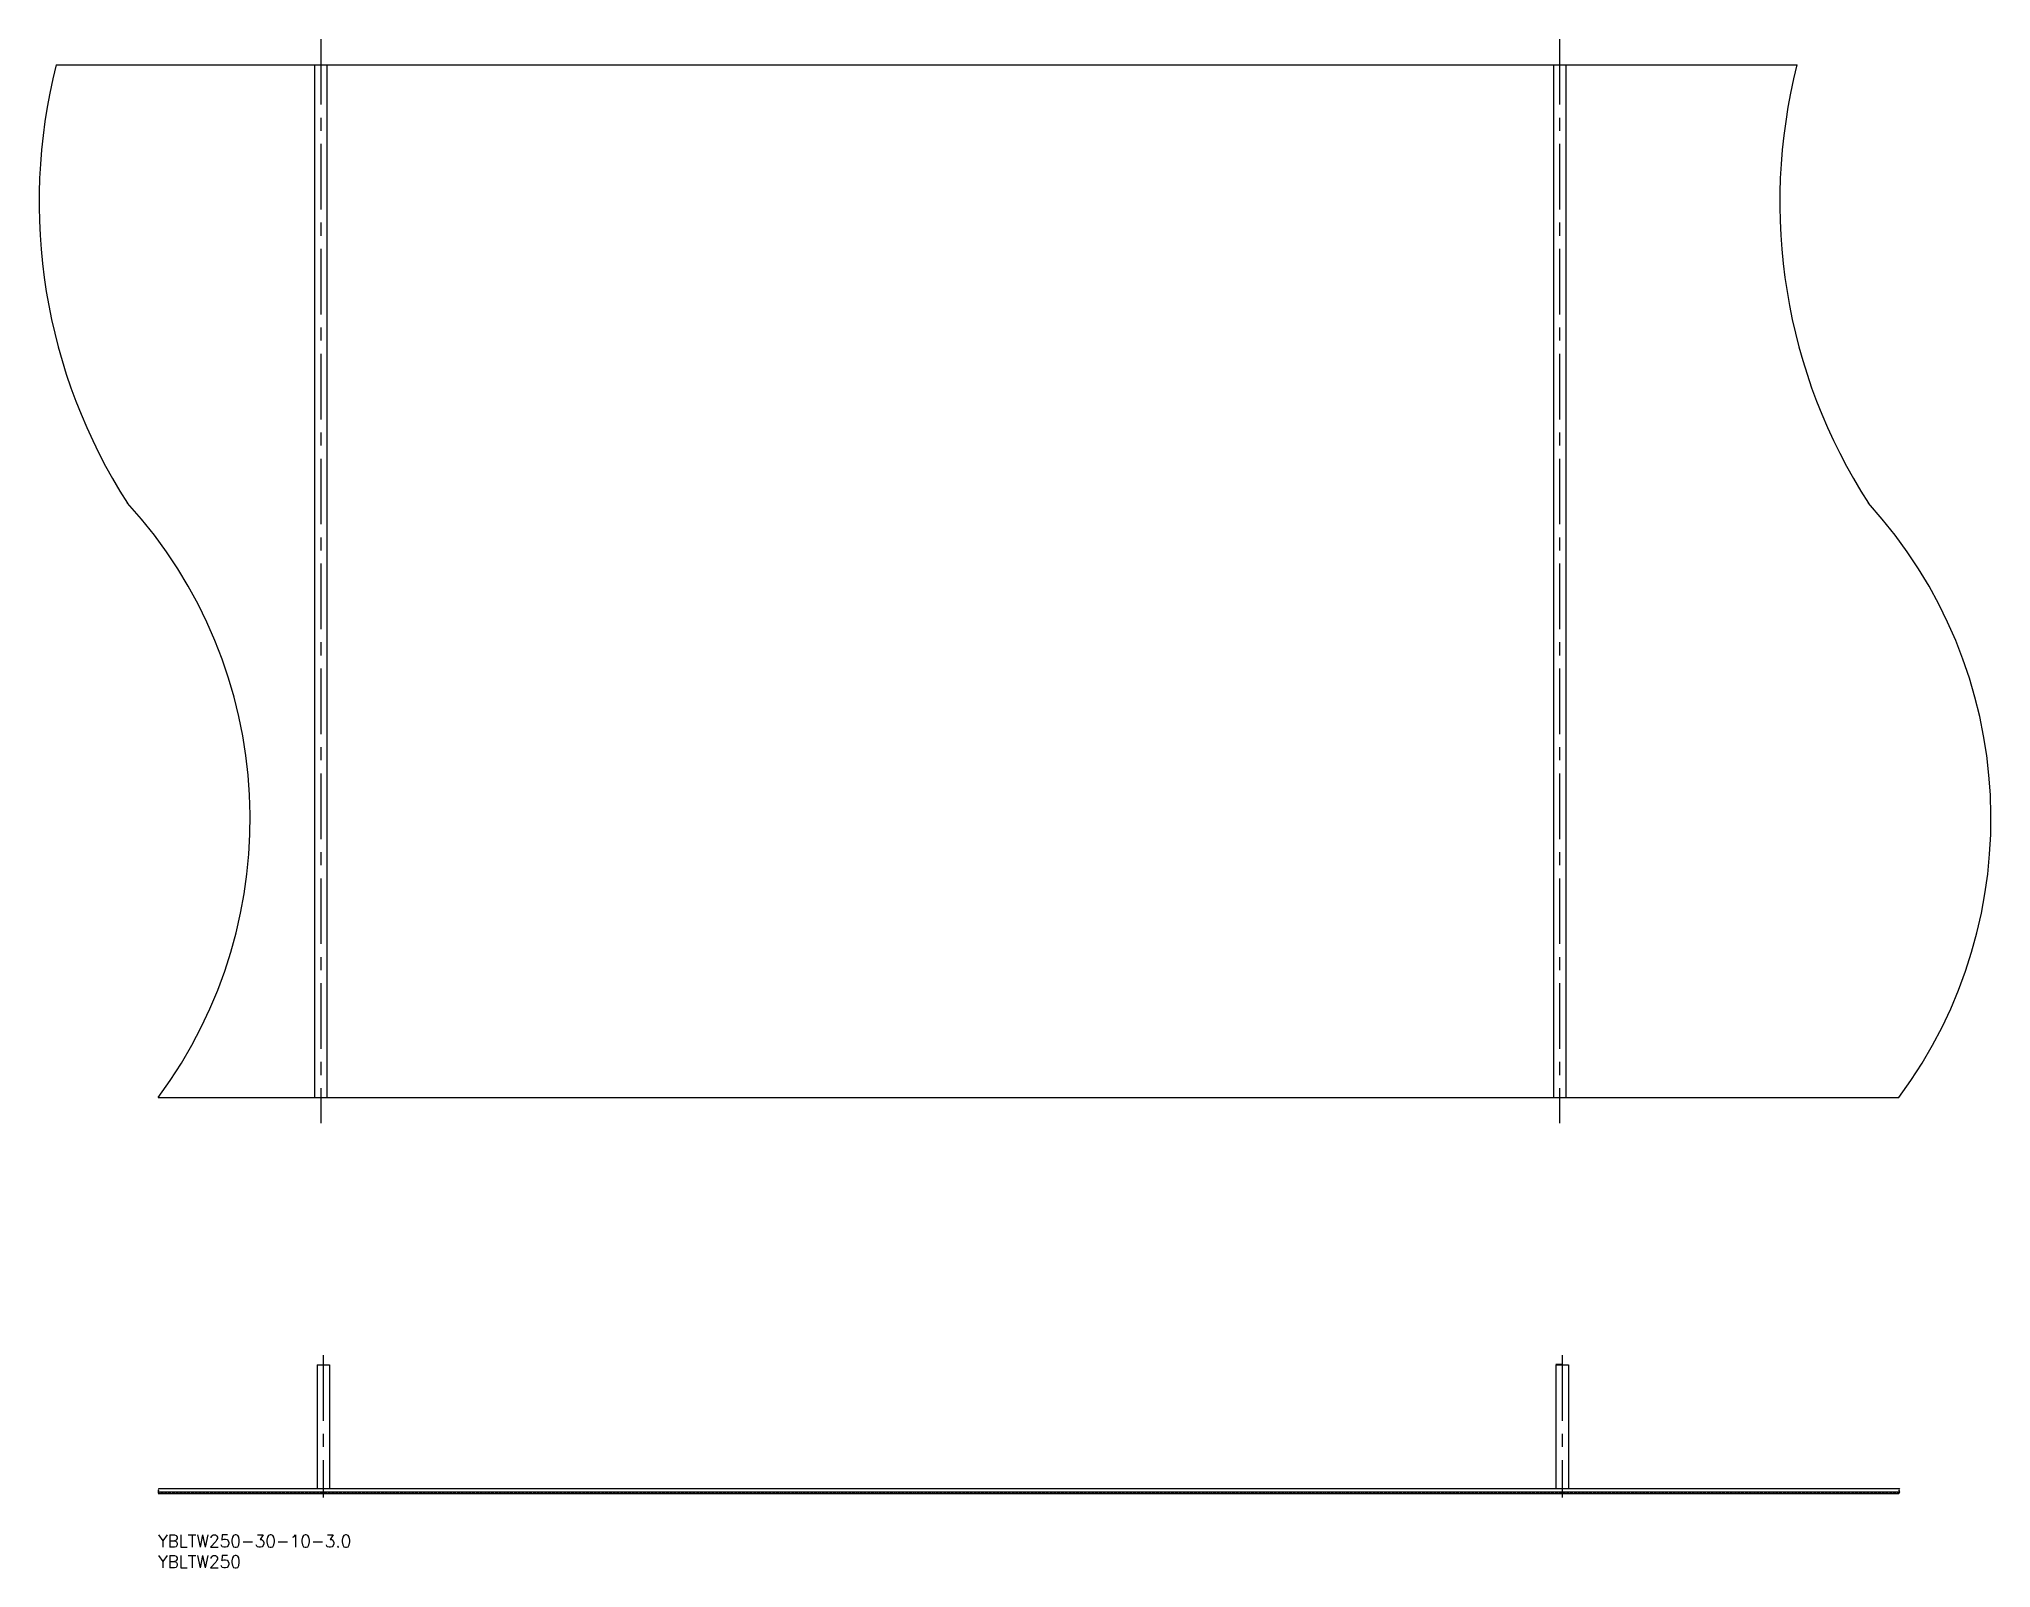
# Model space of a CAD drawing. Extents: x -29 to 444, y -8 to 362.
import ezdxf

# ---------------------------------------------------------------- set-up
doc = ezdxf.new("R2010")
doc.units = 0
doc.header["$LTSCALE"] = 0.5
doc.linetypes.add('CENTER', pattern=[50.8, 31.75, -6.35, 6.35, -6.35])
for name, color, linetype in [('MSM_CENTER', 1, 'CENTER'), ('MSM_CONTINUOUS', 7, 'CONTINUOUS'), ('MSM_NARROW', 5, 'CONTINUOUS'), ('MSM_PART_NUMBER', 7, 'CONTINUOUS')]:
    doc.layers.add(name, color=color, linetype=linetype)
doc.styles.get("Standard").update_dxf_attribs({"font": 'txt.shx', "height": 3, "bigfont": 'bigfont.shx'})

# ---------------------------------------------------------------- blocks, each defined once
blk = doc.blocks.new('*U9')
at = {"layer": 'MSM_PART_NUMBER'}
blk.add_text('YBLTW250-30-10-3.0', height=3, dxfattribs=at).set_placement((0, -3))
blk = doc.blocks.new('*U10')
at = {"layer": 'MSM_PART_NUMBER'}
blk.add_text('YBLTW250', height=3, dxfattribs=at).set_placement((0, -8))

msp = doc.modelspace()

# ---------------------------------------------------------------- linework, layer by layer
at = {"layer": 'MSM_CENTER'}
for p, q in [((39.38, 362.15), (39.38, 99.65)), ((339.38, 362.15), (339.38, 99.65)), ((40, 43.51), (40, 9.08)), ((340, 43.51), (340, 9.08))]:
    msp.add_line(p, q, dxfattribs=at)
at = {"layer": 'MSM_CONTINUOUS'}
for p, q in [((-24.65, 355.9), (396.86, 355.9)), ((37.88, 355.9), (37.88, 105.9)), ((40.88, 355.9), (40.88, 105.9)), ((337.88, 355.9), (337.88, 105.9)), ((340.88, 355.9), (340.88, 105.9)), ((0, 105.9), (421.51, 105.9)), ((38.5, 41.2), (41.5, 41.2)), ((38.5, 41.2), (38.5, 11.2)), ((41.5, 41.2), (41.5, 11.2)), ((338.5, 41.3), (340, 41.3)), ((338.5, 41.2), (341.5, 41.2)), ((338.5, 41.2), (338.5, 11.2)), ((341.5, 41.2), (341.5, 11.2)), ((0, 10), (421.51, 10)), ((0.29, 10.46), (0.12, 10)), ((0.15, 10.46), (421.66, 10.46)), ((0.16, 11.2), (421.67, 11.2)), ((0.63, 10.46), (0.8, 10)), ((1.21, 10.46), (1.04, 10)), ((1.55, 10.46), (1.72, 10)), ((2.13, 10.46), (1.96, 10)), ((2.47, 10.46), (2.64, 10)), ((3.05, 10.46), (2.88, 10)), ((3.39, 10.46), (3.56, 10)), ((3.97, 10.46), (3.8, 10)), ((4.31, 10.46), (4.48, 10)), ((4.89, 10.46), (4.72, 10)), ((5.23, 10.46), (5.4, 10)), ((5.81, 10.46), (5.64, 10)), ((6.15, 10.46), (6.32, 10)), ((6.73, 10.46), (6.56, 10)), ((7.07, 10.46), (7.24, 10)), ((7.65, 10.46), (7.48, 10)), ((7.99, 10.46), (8.16, 10)), ((8.57, 10.46), (8.4, 10)), ((8.91, 10.46), (9.08, 10)), ((9.49, 10.46), (9.32, 10)), ((9.83, 10.46), (10, 10)), ((10.41, 10.46), (10.24, 10)), ((10.75, 10.46), (10.92, 10)), ((11.33, 10.46), (11.16, 10)), ((11.67, 10.46), (11.84, 10)), ((12.25, 10.46), (12.08, 10)), ((12.59, 10.46), (12.76, 10)), ((13.17, 10.46), (13, 10)), ((13.51, 10.46), (13.68, 10)), ((14.09, 10.46), (13.92, 10)), ((14.43, 10.46), (14.6, 10)), ((15.01, 10.46), (14.84, 10)), ((15.35, 10.46), (15.52, 10)), ((15.93, 10.46), (15.76, 10)), ((16.27, 10.46), (16.44, 10)), ((16.85, 10.46), (16.68, 10)), ((17.19, 10.46), (17.36, 10)), ((17.77, 10.46), (17.6, 10)), ((18.11, 10.46), (18.28, 10)), ((18.69, 10.46), (18.52, 10)), ((19.03, 10.46), (19.2, 10)), ((19.61, 10.46), (19.44, 10)), ((19.95, 10.46), (20.12, 10)), ((20.53, 10.46), (20.36, 10)), ((20.87, 10.46), (21.04, 10)), ((21.45, 10.46), (21.28, 10)), ((21.79, 10.46), (21.96, 10)), ((22.37, 10.46), (22.2, 10)), ((22.71, 10.46), (22.88, 10)), ((23.29, 10.46), (23.12, 10)), ((23.63, 10.46), (23.8, 10)), ((24.21, 10.46), (24.04, 10)), ((24.55, 10.46), (24.72, 10)), ((25.13, 10.46), (24.96, 10)), ((25.47, 10.46), (25.64, 10)), ((26.05, 10.46), (25.88, 10)), ((26.39, 10.46), (26.56, 10)), ((26.97, 10.46), (26.8, 10)), ((27.31, 10.46), (27.48, 10)), ((27.89, 10.46), (27.72, 10)), ((28.23, 10.46), (28.4, 10)), ((28.81, 10.46), (28.64, 10)), ((29.15, 10.46), (29.32, 10)), ((29.73, 10.46), (29.56, 10)), ((30.07, 10.46), (30.24, 10)), ((30.65, 10.46), (30.48, 10)), ((30.99, 10.46), (31.16, 10)), ((31.57, 10.46), (31.4, 10)), ((31.91, 10.46), (32.08, 10)), ((32.49, 10.46), (32.32, 10)), ((32.83, 10.46), (33, 10)), ((33.41, 10.46), (33.24, 10)), ((33.75, 10.46), (33.92, 10)), ((34.33, 10.46), (34.16, 10)), ((34.67, 10.46), (34.84, 10)), ((35.25, 10.46), (35.08, 10)), ((35.59, 10.46), (35.76, 10)), ((36.17, 10.46), (36, 10)), ((36.51, 10.46), (36.68, 10)), ((37.09, 10.46), (36.92, 10)), ((37.43, 10.46), (37.6, 10)), ((38.01, 10.46), (37.84, 10)), ((38.35, 10.46), (38.52, 10)), ((38.93, 10.46), (38.76, 10)), ((39.27, 10.46), (39.44, 10)), ((39.85, 10.46), (39.68, 10)), ((40.19, 10.46), (40.36, 10)), ((40.77, 10.46), (40.6, 10)), ((41.11, 10.46), (41.28, 10)), ((41.69, 10.46), (41.52, 10)), ((42.03, 10.46), (42.2, 10)), ((42.61, 10.46), (42.44, 10)), ((42.95, 10.46), (43.12, 10)), ((43.53, 10.46), (43.36, 10)), ((43.87, 10.46), (44.04, 10)), ((44.45, 10.46), (44.28, 10)), ((44.79, 10.46), (44.96, 10)), ((45.37, 10.46), (45.2, 10)), ((45.71, 10.46), (45.88, 10)), ((46.29, 10.46), (46.12, 10)), ((46.63, 10.46), (46.8, 10)), ((47.21, 10.46), (47.04, 10)), ((47.55, 10.46), (47.72, 10)), ((48.13, 10.46), (47.96, 10)), ((48.47, 10.46), (48.64, 10)), ((49.05, 10.46), (48.88, 10)), ((49.39, 10.46), (49.56, 10)), ((49.97, 10.46), (49.8, 10)), ((50.31, 10.46), (50.48, 10)), ((50.89, 10.46), (50.72, 10)), ((51.23, 10.46), (51.4, 10)), ((51.81, 10.46), (51.64, 10)), ((52.15, 10.46), (52.32, 10)), ((52.73, 10.46), (52.56, 10)), ((53.07, 10.46), (53.24, 10)), ((53.65, 10.46), (53.48, 10)), ((53.99, 10.46), (54.16, 10)), ((54.57, 10.46), (54.4, 10)), ((54.91, 10.46), (55.08, 10)), ((55.49, 10.46), (55.32, 10)), ((55.83, 10.46), (56, 10)), ((56.41, 10.46), (56.24, 10)), ((56.75, 10.46), (56.92, 10)), ((57.33, 10.46), (57.16, 10)), ((57.67, 10.46), (57.84, 10)), ((58.25, 10.46), (58.08, 10)), ((58.59, 10.46), (58.76, 10)), ((59.17, 10.46), (59, 10)), ((59.51, 10.46), (59.68, 10)), ((60.09, 10.46), (59.92, 10)), ((60.43, 10.46), (60.6, 10)), ((61.01, 10.46), (60.84, 10)), ((61.35, 10.46), (61.52, 10)), ((61.93, 10.46), (61.76, 10)), ((62.27, 10.46), (62.44, 10)), ((62.85, 10.46), (62.68, 10)), ((63.19, 10.46), (63.36, 10)), ((63.77, 10.46), (63.6, 10)), ((64.11, 10.46), (64.28, 10)), ((64.69, 10.46), (64.52, 10)), ((65.03, 10.46), (65.2, 10)), ((65.61, 10.46), (65.44, 10)), ((65.95, 10.46), (66.12, 10)), ((66.53, 10.46), (66.36, 10)), ((66.87, 10.46), (67.04, 10)), ((67.45, 10.46), (67.28, 10)), ((67.79, 10.46), (67.96, 10)), ((68.37, 10.46), (68.2, 10)), ((68.71, 10.46), (68.88, 10)), ((69.29, 10.46), (69.12, 10)), ((69.63, 10.46), (69.8, 10)), ((70.21, 10.46), (70.04, 10)), ((70.55, 10.46), (70.72, 10)), ((71.13, 10.46), (70.96, 10)), ((71.47, 10.46), (71.64, 10)), ((72.05, 10.46), (71.88, 10)), ((72.39, 10.46), (72.56, 10)), ((72.97, 10.46), (72.8, 10)), ((73.31, 10.46), (73.48, 10)), ((73.89, 10.46), (73.72, 10)), ((74.23, 10.46), (74.4, 10)), ((74.81, 10.46), (74.64, 10)), ((75.15, 10.46), (75.32, 10)), ((75.73, 10.46), (75.56, 10)), ((76.07, 10.46), (76.24, 10)), ((76.65, 10.46), (76.48, 10)), ((76.99, 10.46), (77.16, 10)), ((77.57, 10.46), (77.4, 10)), ((77.91, 10.46), (78.08, 10)), ((78.49, 10.46), (78.32, 10)), ((78.83, 10.46), (79, 10)), ((79.41, 10.46), (79.24, 10)), ((79.75, 10.46), (79.92, 10)), ((80.33, 10.46), (80.16, 10)), ((80.67, 10.46), (80.84, 10)), ((81.25, 10.46), (81.08, 10)), ((81.59, 10.46), (81.76, 10)), ((82.17, 10.46), (82, 10)), ((82.51, 10.46), (82.68, 10)), ((83.09, 10.46), (82.92, 10)), ((83.43, 10.46), (83.6, 10)), ((84.01, 10.46), (83.84, 10)), ((84.35, 10.46), (84.52, 10)), ((84.93, 10.46), (84.76, 10)), ((85.27, 10.46), (85.44, 10)), ((85.85, 10.46), (85.68, 10)), ((86.19, 10.46), (86.36, 10)), ((86.77, 10.46), (86.6, 10)), ((87.11, 10.46), (87.28, 10)), ((87.69, 10.46), (87.52, 10)), ((88.03, 10.46), (88.2, 10)), ((88.61, 10.46), (88.44, 10)), ((88.95, 10.46), (89.12, 10)), ((89.53, 10.46), (89.36, 10)), ((89.87, 10.46), (90.04, 10)), ((90.45, 10.46), (90.28, 10)), ((90.79, 10.46), (90.96, 10)), ((91.37, 10.46), (91.2, 10)), ((91.71, 10.46), (91.88, 10)), ((92.29, 10.46), (92.12, 10)), ((92.63, 10.46), (92.8, 10)), ((93.21, 10.46), (93.04, 10)), ((93.55, 10.46), (93.72, 10)), ((94.13, 10.46), (93.96, 10)), ((94.47, 10.46), (94.64, 10)), ((95.05, 10.46), (94.88, 10)), ((95.39, 10.46), (95.56, 10)), ((95.97, 10.46), (95.8, 10)), ((96.31, 10.46), (96.48, 10)), ((96.89, 10.46), (96.72, 10)), ((97.23, 10.46), (97.4, 10)), ((97.81, 10.46), (97.64, 10)), ((98.15, 10.46), (98.32, 10)), ((98.73, 10.46), (98.56, 10)), ((99.07, 10.46), (99.24, 10)), ((99.65, 10.46), (99.48, 10)), ((99.99, 10.46), (100.16, 10)), ((100.57, 10.46), (100.4, 10)), ((100.91, 10.46), (101.08, 10)), ((101.49, 10.46), (101.32, 10)), ((101.83, 10.46), (102, 10)), ((102.41, 10.46), (102.24, 10)), ((102.75, 10.46), (102.92, 10)), ((103.33, 10.46), (103.16, 10)), ((103.67, 10.46), (103.84, 10)), ((104.25, 10.46), (104.08, 10)), ((104.59, 10.46), (104.76, 10)), ((105.17, 10.46), (105, 10)), ((105.51, 10.46), (105.68, 10)), ((106.09, 10.46), (105.92, 10)), ((106.43, 10.46), (106.6, 10)), ((107.01, 10.46), (106.84, 10)), ((107.35, 10.46), (107.52, 10)), ((107.93, 10.46), (107.76, 10)), ((108.27, 10.46), (108.44, 10)), ((108.85, 10.46), (108.68, 10)), ((109.19, 10.46), (109.36, 10)), ((109.77, 10.46), (109.6, 10)), ((110.11, 10.46), (110.28, 10)), ((110.69, 10.46), (110.52, 10)), ((111.03, 10.46), (111.2, 10)), ((111.61, 10.46), (111.44, 10)), ((111.95, 10.46), (112.12, 10)), ((112.53, 10.46), (112.36, 10)), ((112.87, 10.46), (113.04, 10)), ((113.45, 10.46), (113.28, 10)), ((113.79, 10.46), (113.96, 10)), ((114.37, 10.46), (114.2, 10)), ((114.71, 10.46), (114.88, 10)), ((115.29, 10.46), (115.12, 10)), ((115.63, 10.46), (115.8, 10)), ((116.21, 10.46), (116.04, 10)), ((116.55, 10.46), (116.72, 10)), ((117.13, 10.46), (116.96, 10)), ((117.47, 10.46), (117.64, 10)), ((118.05, 10.46), (117.88, 10)), ((118.39, 10.46), (118.56, 10)), ((118.97, 10.46), (118.8, 10)), ((119.31, 10.46), (119.48, 10)), ((119.89, 10.46), (119.72, 10)), ((120.23, 10.46), (120.4, 10)), ((120.81, 10.46), (120.64, 10)), ((121.15, 10.46), (121.32, 10)), ((121.73, 10.46), (121.56, 10)), ((122.07, 10.46), (122.24, 10)), ((122.65, 10.46), (122.48, 10)), ((122.99, 10.46), (123.16, 10)), ((123.57, 10.46), (123.4, 10)), ((123.91, 10.46), (124.08, 10)), ((124.49, 10.46), (124.32, 10)), ((124.83, 10.46), (125, 10)), ((125.41, 10.46), (125.24, 10)), ((125.75, 10.46), (125.92, 10)), ((126.33, 10.46), (126.16, 10)), ((126.67, 10.46), (126.84, 10)), ((127.25, 10.46), (127.08, 10)), ((127.59, 10.46), (127.76, 10)), ((128.17, 10.46), (128, 10)), ((128.51, 10.46), (128.68, 10)), ((129.09, 10.46), (128.92, 10)), ((129.43, 10.46), (129.6, 10)), ((130.01, 10.46), (129.84, 10)), ((130.35, 10.46), (130.52, 10)), ((130.93, 10.46), (130.76, 10)), ((131.27, 10.46), (131.44, 10)), ((131.85, 10.46), (131.68, 10)), ((132.19, 10.46), (132.36, 10)), ((132.77, 10.46), (132.6, 10)), ((133.11, 10.46), (133.28, 10)), ((133.69, 10.46), (133.52, 10)), ((134.03, 10.46), (134.2, 10)), ((134.61, 10.46), (134.44, 10)), ((134.95, 10.46), (135.12, 10)), ((135.53, 10.46), (135.36, 10)), ((135.87, 10.46), (136.04, 10)), ((136.45, 10.46), (136.28, 10)), ((136.79, 10.46), (136.96, 10)), ((137.37, 10.46), (137.2, 10)), ((137.71, 10.46), (137.88, 10)), ((138.29, 10.46), (138.12, 10)), ((138.63, 10.46), (138.8, 10)), ((139.21, 10.46), (139.04, 10)), ((139.55, 10.46), (139.72, 10)), ((140.13, 10.46), (139.96, 10)), ((140.47, 10.46), (140.64, 10)), ((141.05, 10.46), (140.88, 10)), ((141.39, 10.46), (141.56, 10)), ((141.97, 10.46), (141.8, 10)), ((142.31, 10.46), (142.48, 10)), ((142.89, 10.46), (142.72, 10)), ((143.23, 10.46), (143.4, 10)), ((143.81, 10.46), (143.64, 10)), ((144.15, 10.46), (144.32, 10)), ((144.73, 10.46), (144.56, 10)), ((145.07, 10.46), (145.24, 10)), ((145.65, 10.46), (145.48, 10)), ((145.99, 10.46), (146.16, 10)), ((146.57, 10.46), (146.4, 10)), ((146.91, 10.46), (147.08, 10)), ((147.49, 10.46), (147.32, 10)), ((147.83, 10.46), (148, 10)), ((148.41, 10.46), (148.24, 10)), ((148.75, 10.46), (148.92, 10)), ((149.33, 10.46), (149.16, 10)), ((149.67, 10.46), (149.84, 10)), ((150.25, 10.46), (150.08, 10)), ((150.59, 10.46), (150.76, 10)), ((151.17, 10.46), (151, 10)), ((151.51, 10.46), (151.68, 10)), ((152.09, 10.46), (151.92, 10)), ((152.43, 10.46), (152.6, 10)), ((153.01, 10.46), (152.84, 10)), ((153.35, 10.46), (153.52, 10)), ((153.93, 10.46), (153.76, 10)), ((154.27, 10.46), (154.44, 10)), ((154.85, 10.46), (154.68, 10)), ((155.19, 10.46), (155.36, 10)), ((155.77, 10.46), (155.6, 10)), ((156.11, 10.46), (156.28, 10)), ((156.69, 10.46), (156.52, 10)), ((157.03, 10.46), (157.2, 10)), ((157.61, 10.46), (157.44, 10)), ((157.95, 10.46), (158.12, 10)), ((158.53, 10.46), (158.36, 10)), ((158.87, 10.46), (159.04, 10)), ((159.45, 10.46), (159.28, 10)), ((159.79, 10.46), (159.96, 10)), ((160.37, 10.46), (160.2, 10)), ((160.71, 10.46), (160.88, 10)), ((161.29, 10.46), (161.12, 10)), ((161.63, 10.46), (161.8, 10)), ((162.21, 10.46), (162.04, 10)), ((162.55, 10.46), (162.72, 10)), ((163.13, 10.46), (162.96, 10)), ((163.47, 10.46), (163.64, 10)), ((164.05, 10.46), (163.88, 10)), ((164.39, 10.46), (164.56, 10)), ((164.97, 10.46), (164.8, 10)), ((165.31, 10.46), (165.48, 10)), ((165.89, 10.46), (165.72, 10)), ((166.23, 10.46), (166.4, 10)), ((166.81, 10.46), (166.64, 10)), ((167.15, 10.46), (167.32, 10)), ((167.73, 10.46), (167.56, 10)), ((168.07, 10.46), (168.24, 10)), ((168.65, 10.46), (168.48, 10)), ((168.99, 10.46), (169.16, 10)), ((169.57, 10.46), (169.4, 10)), ((169.91, 10.46), (170.08, 10)), ((170.49, 10.46), (170.32, 10)), ((170.83, 10.46), (171, 10)), ((171.41, 10.46), (171.24, 10)), ((171.75, 10.46), (171.92, 10)), ((172.33, 10.46), (172.16, 10)), ((172.67, 10.46), (172.84, 10)), ((173.25, 10.46), (173.08, 10)), ((173.59, 10.46), (173.76, 10)), ((174.17, 10.46), (174, 10)), ((174.51, 10.46), (174.68, 10)), ((175.09, 10.46), (174.92, 10)), ((175.43, 10.46), (175.6, 10)), ((176.01, 10.46), (175.84, 10)), ((176.35, 10.46), (176.52, 10)), ((176.93, 10.46), (176.76, 10)), ((177.27, 10.46), (177.44, 10)), ((177.85, 10.46), (177.68, 10)), ((178.19, 10.46), (178.36, 10)), ((178.77, 10.46), (178.6, 10)), ((179.11, 10.46), (179.28, 10)), ((179.69, 10.46), (179.52, 10)), ((180.03, 10.46), (180.2, 10)), ((180.61, 10.46), (180.44, 10)), ((180.95, 10.46), (181.12, 10)), ((181.53, 10.46), (181.36, 10)), ((181.87, 10.46), (182.04, 10)), ((182.45, 10.46), (182.28, 10)), ((182.79, 10.46), (182.96, 10)), ((183.37, 10.46), (183.2, 10)), ((183.71, 10.46), (183.88, 10)), ((184.29, 10.46), (184.12, 10)), ((184.63, 10.46), (184.8, 10)), ((185.21, 10.46), (185.04, 10)), ((185.55, 10.46), (185.72, 10)), ((186.13, 10.46), (185.96, 10)), ((186.47, 10.46), (186.64, 10)), ((187.05, 10.46), (186.88, 10)), ((187.39, 10.46), (187.56, 10)), ((187.97, 10.46), (187.8, 10)), ((188.31, 10.46), (188.48, 10)), ((188.89, 10.46), (188.72, 10)), ((189.23, 10.46), (189.4, 10)), ((189.81, 10.46), (189.64, 10)), ((190.15, 10.46), (190.32, 10)), ((190.73, 10.46), (190.56, 10)), ((191.07, 10.46), (191.24, 10)), ((191.65, 10.46), (191.48, 10)), ((191.99, 10.46), (192.16, 10)), ((192.57, 10.46), (192.4, 10)), ((192.91, 10.46), (193.08, 10)), ((193.49, 10.46), (193.32, 10)), ((193.83, 10.46), (194, 10)), ((194.41, 10.46), (194.24, 10)), ((194.75, 10.46), (194.92, 10)), ((195.33, 10.46), (195.16, 10)), ((195.67, 10.46), (195.84, 10)), ((196.25, 10.46), (196.08, 10)), ((196.59, 10.46), (196.76, 10)), ((197.17, 10.46), (197, 10)), ((197.51, 10.46), (197.68, 10)), ((198.09, 10.46), (197.92, 10)), ((198.43, 10.46), (198.6, 10)), ((199.01, 10.46), (198.84, 10)), ((199.35, 10.46), (199.52, 10)), ((199.93, 10.46), (199.76, 10)), ((200.27, 10.46), (200.44, 10)), ((200.85, 10.46), (200.68, 10)), ((201.19, 10.46), (201.36, 10)), ((201.77, 10.46), (201.6, 10)), ((202.11, 10.46), (202.28, 10)), ((202.69, 10.46), (202.52, 10)), ((203.03, 10.46), (203.2, 10)), ((203.61, 10.46), (203.44, 10)), ((203.95, 10.46), (204.12, 10)), ((204.53, 10.46), (204.36, 10)), ((204.87, 10.46), (205.04, 10)), ((205.45, 10.46), (205.28, 10)), ((205.79, 10.46), (205.96, 10)), ((206.37, 10.46), (206.2, 10)), ((206.71, 10.46), (206.88, 10)), ((207.29, 10.46), (207.12, 10)), ((207.63, 10.46), (207.8, 10)), ((208.21, 10.46), (208.04, 10)), ((208.55, 10.46), (208.72, 10)), ((209.13, 10.46), (208.96, 10)), ((209.47, 10.46), (209.64, 10)), ((210.05, 10.46), (209.88, 10)), ((210.39, 10.46), (210.56, 10)), ((210.97, 10.46), (210.8, 10)), ((211.31, 10.46), (211.48, 10)), ((211.89, 10.46), (211.72, 10)), ((212.23, 10.46), (212.4, 10)), ((212.81, 10.46), (212.64, 10)), ((213.15, 10.46), (213.32, 10)), ((213.73, 10.46), (213.56, 10)), ((214.07, 10.46), (214.24, 10)), ((214.65, 10.46), (214.48, 10)), ((214.99, 10.46), (215.16, 10)), ((215.57, 10.46), (215.4, 10)), ((215.91, 10.46), (216.08, 10)), ((216.49, 10.46), (216.32, 10)), ((216.83, 10.46), (217, 10)), ((217.41, 10.46), (217.24, 10)), ((217.75, 10.46), (217.92, 10)), ((218.33, 10.46), (218.16, 10)), ((218.67, 10.46), (218.84, 10)), ((219.25, 10.46), (219.08, 10)), ((219.59, 10.46), (219.76, 10)), ((220.17, 10.46), (220, 10)), ((220.51, 10.46), (220.68, 10)), ((221.09, 10.46), (220.92, 10)), ((221.43, 10.46), (221.6, 10)), ((222.01, 10.46), (221.84, 10)), ((222.35, 10.46), (222.52, 10)), ((222.93, 10.46), (222.76, 10)), ((223.27, 10.46), (223.44, 10)), ((223.85, 10.46), (223.68, 10)), ((224.19, 10.46), (224.36, 10)), ((224.77, 10.46), (224.6, 10)), ((225.11, 10.46), (225.28, 10)), ((225.69, 10.46), (225.52, 10)), ((226.03, 10.46), (226.2, 10)), ((226.61, 10.46), (226.44, 10)), ((226.95, 10.46), (227.12, 10)), ((227.53, 10.46), (227.36, 10)), ((227.87, 10.46), (228.04, 10)), ((228.45, 10.46), (228.28, 10)), ((228.79, 10.46), (228.96, 10)), ((229.37, 10.46), (229.2, 10)), ((229.71, 10.46), (229.88, 10)), ((230.29, 10.46), (230.12, 10)), ((230.63, 10.46), (230.8, 10)), ((231.21, 10.46), (231.04, 10)), ((231.55, 10.46), (231.72, 10)), ((232.13, 10.46), (231.96, 10)), ((232.47, 10.46), (232.64, 10)), ((233.05, 10.46), (232.88, 10)), ((233.39, 10.46), (233.56, 10)), ((233.97, 10.46), (233.8, 10)), ((234.31, 10.46), (234.48, 10)), ((234.89, 10.46), (234.72, 10)), ((235.23, 10.46), (235.4, 10)), ((235.81, 10.46), (235.64, 10)), ((236.15, 10.46), (236.32, 10)), ((236.73, 10.46), (236.56, 10)), ((237.07, 10.46), (237.24, 10)), ((237.65, 10.46), (237.48, 10)), ((237.99, 10.46), (238.16, 10)), ((238.57, 10.46), (238.4, 10)), ((238.91, 10.46), (239.08, 10)), ((239.49, 10.46), (239.32, 10)), ((239.83, 10.46), (240, 10)), ((240.41, 10.46), (240.24, 10)), ((240.75, 10.46), (240.92, 10)), ((241.33, 10.46), (241.16, 10)), ((241.67, 10.46), (241.84, 10)), ((242.25, 10.46), (242.08, 10)), ((242.59, 10.46), (242.76, 10)), ((243.17, 10.46), (243, 10)), ((243.51, 10.46), (243.68, 10)), ((244.09, 10.46), (243.92, 10)), ((244.43, 10.46), (244.6, 10)), ((245.01, 10.46), (244.84, 10)), ((245.35, 10.46), (245.52, 10)), ((245.93, 10.46), (245.76, 10)), ((246.27, 10.46), (246.44, 10)), ((246.85, 10.46), (246.68, 10)), ((247.19, 10.46), (247.36, 10)), ((247.77, 10.46), (247.6, 10)), ((248.11, 10.46), (248.28, 10)), ((248.69, 10.46), (248.52, 10)), ((249.03, 10.46), (249.2, 10)), ((249.61, 10.46), (249.44, 10)), ((249.95, 10.46), (250.12, 10)), ((250.53, 10.46), (250.36, 10)), ((250.87, 10.46), (251.04, 10)), ((251.45, 10.46), (251.28, 10)), ((251.79, 10.46), (251.96, 10)), ((252.37, 10.46), (252.2, 10)), ((252.71, 10.46), (252.88, 10)), ((253.29, 10.46), (253.12, 10)), ((253.63, 10.46), (253.8, 10)), ((254.21, 10.46), (254.04, 10)), ((254.55, 10.46), (254.72, 10)), ((255.13, 10.46), (254.96, 10)), ((255.47, 10.46), (255.64, 10)), ((256.05, 10.46), (255.88, 10)), ((256.39, 10.46), (256.56, 10)), ((256.97, 10.46), (256.8, 10)), ((257.31, 10.46), (257.48, 10)), ((257.89, 10.46), (257.72, 10)), ((258.23, 10.46), (258.4, 10)), ((258.81, 10.46), (258.64, 10)), ((259.15, 10.46), (259.32, 10)), ((259.73, 10.46), (259.56, 10)), ((260.07, 10.46), (260.24, 10)), ((260.65, 10.46), (260.48, 10)), ((260.99, 10.46), (261.16, 10)), ((261.57, 10.46), (261.4, 10)), ((261.91, 10.46), (262.08, 10)), ((262.49, 10.46), (262.32, 10)), ((262.83, 10.46), (263, 10)), ((263.41, 10.46), (263.24, 10)), ((263.75, 10.46), (263.92, 10)), ((264.33, 10.46), (264.16, 10)), ((264.67, 10.46), (264.84, 10)), ((265.25, 10.46), (265.08, 10)), ((265.59, 10.46), (265.76, 10)), ((266.17, 10.46), (266, 10)), ((266.51, 10.46), (266.68, 10)), ((267.09, 10.46), (266.92, 10)), ((267.43, 10.46), (267.6, 10)), ((268.01, 10.46), (267.84, 10)), ((268.35, 10.46), (268.52, 10)), ((268.93, 10.46), (268.76, 10)), ((269.27, 10.46), (269.44, 10)), ((269.85, 10.46), (269.68, 10)), ((270.19, 10.46), (270.36, 10)), ((270.77, 10.46), (270.6, 10)), ((271.11, 10.46), (271.28, 10)), ((271.69, 10.46), (271.52, 10)), ((272.03, 10.46), (272.2, 10)), ((272.61, 10.46), (272.44, 10)), ((272.95, 10.46), (273.12, 10)), ((273.53, 10.46), (273.36, 10)), ((273.87, 10.46), (274.04, 10)), ((274.45, 10.46), (274.28, 10)), ((274.79, 10.46), (274.96, 10)), ((275.37, 10.46), (275.2, 10)), ((275.71, 10.46), (275.88, 10)), ((276.29, 10.46), (276.12, 10)), ((276.63, 10.46), (276.8, 10)), ((277.21, 10.46), (277.04, 10)), ((277.55, 10.46), (277.72, 10)), ((278.13, 10.46), (277.96, 10)), ((278.47, 10.46), (278.64, 10)), ((279.05, 10.46), (278.88, 10)), ((279.39, 10.46), (279.56, 10)), ((279.97, 10.46), (279.8, 10)), ((280.31, 10.46), (280.48, 10)), ((280.89, 10.46), (280.72, 10)), ((281.23, 10.46), (281.4, 10)), ((281.81, 10.46), (281.64, 10)), ((282.15, 10.46), (282.32, 10)), ((282.73, 10.46), (282.56, 10)), ((283.07, 10.46), (283.24, 10)), ((283.65, 10.46), (283.48, 10)), ((283.99, 10.46), (284.16, 10)), ((284.57, 10.46), (284.4, 10)), ((284.91, 10.46), (285.08, 10)), ((285.49, 10.46), (285.32, 10)), ((285.83, 10.46), (286, 10)), ((286.41, 10.46), (286.24, 10)), ((286.75, 10.46), (286.92, 10)), ((287.33, 10.46), (287.16, 10)), ((287.67, 10.46), (287.84, 10)), ((288.25, 10.46), (288.08, 10)), ((288.59, 10.46), (288.76, 10)), ((289.17, 10.46), (289, 10)), ((289.51, 10.46), (289.68, 10)), ((290.09, 10.46), (289.92, 10)), ((290.43, 10.46), (290.6, 10)), ((291.01, 10.46), (290.84, 10)), ((291.35, 10.46), (291.52, 10)), ((291.93, 10.46), (291.76, 10)), ((292.27, 10.46), (292.44, 10)), ((292.85, 10.46), (292.68, 10)), ((293.19, 10.46), (293.36, 10)), ((293.77, 10.46), (293.6, 10)), ((294.11, 10.46), (294.28, 10)), ((294.69, 10.46), (294.52, 10)), ((295.03, 10.46), (295.2, 10)), ((295.61, 10.46), (295.44, 10)), ((295.95, 10.46), (296.12, 10)), ((296.53, 10.46), (296.36, 10)), ((296.87, 10.46), (297.04, 10)), ((297.45, 10.46), (297.28, 10)), ((297.79, 10.46), (297.96, 10)), ((298.37, 10.46), (298.2, 10)), ((298.71, 10.46), (298.88, 10)), ((299.29, 10.46), (299.12, 10)), ((299.63, 10.46), (299.8, 10)), ((300.21, 10.46), (300.04, 10)), ((300.55, 10.46), (300.72, 10)), ((301.13, 10.46), (300.96, 10)), ((301.47, 10.46), (301.64, 10)), ((302.05, 10.46), (301.88, 10)), ((302.39, 10.46), (302.56, 10)), ((302.97, 10.46), (302.8, 10)), ((303.31, 10.46), (303.48, 10)), ((303.89, 10.46), (303.72, 10)), ((304.23, 10.46), (304.4, 10)), ((304.81, 10.46), (304.64, 10)), ((305.15, 10.46), (305.32, 10)), ((305.73, 10.46), (305.56, 10)), ((306.07, 10.46), (306.24, 10)), ((306.65, 10.46), (306.48, 10)), ((306.99, 10.46), (307.16, 10)), ((307.57, 10.46), (307.4, 10)), ((307.91, 10.46), (308.08, 10)), ((308.49, 10.46), (308.32, 10)), ((308.83, 10.46), (309, 10)), ((309.41, 10.46), (309.24, 10)), ((309.75, 10.46), (309.92, 10)), ((310.33, 10.46), (310.16, 10)), ((310.67, 10.46), (310.84, 10)), ((311.25, 10.46), (311.08, 10)), ((311.59, 10.46), (311.76, 10)), ((312.17, 10.46), (312, 10)), ((312.51, 10.46), (312.68, 10)), ((313.09, 10.46), (312.92, 10)), ((313.43, 10.46), (313.6, 10)), ((314.01, 10.46), (313.84, 10)), ((314.35, 10.46), (314.52, 10)), ((314.93, 10.46), (314.76, 10)), ((315.27, 10.46), (315.44, 10)), ((315.85, 10.46), (315.68, 10)), ((316.19, 10.46), (316.36, 10)), ((316.77, 10.46), (316.6, 10)), ((317.11, 10.46), (317.28, 10)), ((317.69, 10.46), (317.52, 10)), ((318.03, 10.46), (318.2, 10)), ((318.61, 10.46), (318.44, 10)), ((318.95, 10.46), (319.12, 10)), ((319.53, 10.46), (319.36, 10)), ((319.87, 10.46), (320.04, 10)), ((320.45, 10.46), (320.28, 10)), ((320.79, 10.46), (320.96, 10)), ((321.37, 10.46), (321.2, 10)), ((321.71, 10.46), (321.88, 10)), ((322.29, 10.46), (322.12, 10)), ((322.63, 10.46), (322.8, 10)), ((323.21, 10.46), (323.04, 10)), ((323.55, 10.46), (323.72, 10)), ((324.13, 10.46), (323.96, 10)), ((324.47, 10.46), (324.64, 10)), ((325.05, 10.46), (324.88, 10)), ((325.39, 10.46), (325.56, 10)), ((325.97, 10.46), (325.8, 10)), ((326.31, 10.46), (326.48, 10)), ((326.89, 10.46), (326.72, 10)), ((327.23, 10.46), (327.4, 10)), ((327.81, 10.46), (327.64, 10)), ((328.15, 10.46), (328.32, 10)), ((328.73, 10.46), (328.56, 10)), ((329.07, 10.46), (329.24, 10)), ((329.65, 10.46), (329.48, 10)), ((329.99, 10.46), (330.16, 10)), ((330.57, 10.46), (330.4, 10)), ((330.91, 10.46), (331.08, 10)), ((331.49, 10.46), (331.32, 10)), ((331.83, 10.46), (332, 10)), ((332.41, 10.46), (332.24, 10)), ((332.75, 10.46), (332.92, 10)), ((333.33, 10.46), (333.16, 10)), ((333.67, 10.46), (333.84, 10)), ((334.25, 10.46), (334.08, 10)), ((334.59, 10.46), (334.76, 10)), ((335.17, 10.46), (335, 10)), ((335.51, 10.46), (335.68, 10)), ((336.09, 10.46), (335.92, 10)), ((336.43, 10.46), (336.6, 10)), ((337.01, 10.46), (336.84, 10)), ((337.35, 10.46), (337.52, 10)), ((337.93, 10.46), (337.76, 10)), ((338.27, 10.46), (338.44, 10)), ((338.85, 10.46), (338.68, 10)), ((339.19, 10.46), (339.36, 10)), ((339.77, 10.46), (339.6, 10)), ((340.11, 10.46), (340.28, 10)), ((340.69, 10.46), (340.52, 10)), ((341.03, 10.46), (341.2, 10)), ((341.61, 10.46), (341.44, 10)), ((341.95, 10.46), (342.12, 10)), ((342.53, 10.46), (342.36, 10)), ((342.87, 10.46), (343.04, 10)), ((343.45, 10.46), (343.28, 10)), ((343.79, 10.46), (343.96, 10)), ((344.37, 10.46), (344.2, 10)), ((344.71, 10.46), (344.88, 10)), ((345.29, 10.46), (345.12, 10)), ((345.63, 10.46), (345.8, 10)), ((346.21, 10.46), (346.04, 10)), ((346.55, 10.46), (346.72, 10)), ((347.13, 10.46), (346.96, 10)), ((347.47, 10.46), (347.64, 10)), ((348.05, 10.46), (347.88, 10)), ((348.39, 10.46), (348.56, 10)), ((348.97, 10.46), (348.8, 10)), ((349.31, 10.46), (349.48, 10)), ((349.89, 10.46), (349.72, 10)), ((350.23, 10.46), (350.4, 10)), ((350.81, 10.46), (350.64, 10)), ((351.15, 10.46), (351.32, 10)), ((351.73, 10.46), (351.56, 10)), ((352.07, 10.46), (352.24, 10)), ((352.65, 10.46), (352.48, 10)), ((352.99, 10.46), (353.16, 10)), ((353.57, 10.46), (353.4, 10)), ((353.91, 10.46), (354.08, 10)), ((354.49, 10.46), (354.32, 10)), ((354.83, 10.46), (355, 10)), ((355.41, 10.46), (355.24, 10)), ((355.75, 10.46), (355.92, 10)), ((356.33, 10.46), (356.16, 10)), ((356.67, 10.46), (356.84, 10)), ((357.25, 10.46), (357.08, 10)), ((357.59, 10.46), (357.76, 10)), ((358.17, 10.46), (358, 10)), ((358.51, 10.46), (358.68, 10)), ((359.09, 10.46), (358.92, 10)), ((359.43, 10.46), (359.6, 10)), ((360.01, 10.46), (359.84, 10)), ((360.35, 10.46), (360.52, 10)), ((360.93, 10.46), (360.76, 10)), ((361.27, 10.46), (361.44, 10)), ((361.85, 10.46), (361.68, 10)), ((362.19, 10.46), (362.36, 10)), ((362.77, 10.46), (362.6, 10)), ((363.11, 10.46), (363.28, 10)), ((363.69, 10.46), (363.52, 10)), ((364.03, 10.46), (364.2, 10)), ((364.61, 10.46), (364.44, 10)), ((364.95, 10.46), (365.12, 10)), ((365.53, 10.46), (365.36, 10)), ((365.87, 10.46), (366.04, 10)), ((366.45, 10.46), (366.28, 10)), ((366.79, 10.46), (366.96, 10)), ((367.37, 10.46), (367.2, 10)), ((367.71, 10.46), (367.88, 10)), ((368.29, 10.46), (368.12, 10)), ((368.63, 10.46), (368.8, 10)), ((369.21, 10.46), (369.04, 10)), ((369.55, 10.46), (369.72, 10)), ((370.13, 10.46), (369.96, 10)), ((370.47, 10.46), (370.64, 10)), ((371.05, 10.46), (370.88, 10)), ((371.39, 10.46), (371.56, 10)), ((371.97, 10.46), (371.8, 10)), ((372.31, 10.46), (372.48, 10)), ((372.89, 10.46), (372.72, 10)), ((373.23, 10.46), (373.4, 10)), ((373.81, 10.46), (373.64, 10)), ((374.15, 10.46), (374.32, 10)), ((374.73, 10.46), (374.56, 10)), ((375.07, 10.46), (375.24, 10)), ((375.65, 10.46), (375.48, 10)), ((375.99, 10.46), (376.16, 10)), ((376.57, 10.46), (376.4, 10)), ((376.91, 10.46), (377.08, 10)), ((377.49, 10.46), (377.32, 10)), ((377.83, 10.46), (378, 10)), ((378.41, 10.46), (378.24, 10)), ((378.75, 10.46), (378.92, 10)), ((379.33, 10.46), (379.16, 10)), ((379.67, 10.46), (379.84, 10)), ((380.25, 10.46), (380.08, 10)), ((380.59, 10.46), (380.76, 10)), ((381.17, 10.46), (381, 10)), ((381.51, 10.46), (381.68, 10)), ((382.09, 10.46), (381.92, 10)), ((382.43, 10.46), (382.6, 10)), ((383.01, 10.46), (382.84, 10)), ((383.35, 10.46), (383.52, 10)), ((383.93, 10.46), (383.76, 10)), ((384.27, 10.46), (384.44, 10)), ((384.85, 10.46), (384.68, 10)), ((385.19, 10.46), (385.36, 10)), ((385.77, 10.46), (385.6, 10)), ((386.11, 10.46), (386.28, 10)), ((386.69, 10.46), (386.52, 10)), ((387.03, 10.46), (387.2, 10)), ((387.61, 10.46), (387.44, 10)), ((387.95, 10.46), (388.12, 10)), ((388.53, 10.46), (388.36, 10)), ((388.87, 10.46), (389.04, 10)), ((389.45, 10.46), (389.28, 10)), ((389.79, 10.46), (389.96, 10)), ((390.37, 10.46), (390.2, 10)), ((390.71, 10.46), (390.88, 10)), ((391.29, 10.46), (391.12, 10)), ((391.63, 10.46), (391.8, 10)), ((392.21, 10.46), (392.04, 10)), ((392.55, 10.46), (392.72, 10)), ((393.13, 10.46), (392.96, 10)), ((393.47, 10.46), (393.64, 10)), ((394.05, 10.46), (393.88, 10)), ((394.39, 10.46), (394.56, 10)), ((394.97, 10.46), (394.8, 10)), ((395.31, 10.46), (395.48, 10)), ((395.89, 10.46), (395.72, 10)), ((396.23, 10.46), (396.4, 10)), ((396.81, 10.46), (396.64, 10)), ((397.15, 10.46), (397.32, 10)), ((397.73, 10.46), (397.56, 10)), ((398.07, 10.46), (398.24, 10)), ((398.65, 10.46), (398.48, 10)), ((398.99, 10.46), (399.16, 10)), ((399.57, 10.46), (399.4, 10)), ((399.91, 10.46), (400.08, 10)), ((400.49, 10.46), (400.32, 10)), ((400.83, 10.46), (401, 10)), ((401.41, 10.46), (401.24, 10)), ((401.75, 10.46), (401.92, 10)), ((402.33, 10.46), (402.16, 10)), ((402.67, 10.46), (402.84, 10)), ((403.25, 10.46), (403.08, 10)), ((403.59, 10.46), (403.76, 10)), ((404.17, 10.46), (404, 10)), ((404.51, 10.46), (404.68, 10)), ((405.09, 10.46), (404.92, 10)), ((405.43, 10.46), (405.6, 10)), ((406.01, 10.46), (405.84, 10)), ((406.35, 10.46), (406.52, 10)), ((406.93, 10.46), (406.76, 10)), ((407.27, 10.46), (407.44, 10)), ((407.85, 10.46), (407.68, 10)), ((408.19, 10.46), (408.36, 10)), ((408.77, 10.46), (408.6, 10)), ((409.11, 10.46), (409.28, 10)), ((409.69, 10.46), (409.52, 10)), ((410.03, 10.46), (410.2, 10)), ((410.61, 10.46), (410.44, 10)), ((410.95, 10.46), (411.12, 10)), ((411.53, 10.46), (411.36, 10)), ((411.87, 10.46), (412.04, 10)), ((412.45, 10.46), (412.28, 10)), ((412.79, 10.46), (412.96, 10)), ((413.37, 10.46), (413.2, 10)), ((413.71, 10.46), (413.88, 10)), ((414.29, 10.46), (414.12, 10)), ((414.63, 10.46), (414.8, 10)), ((415.21, 10.46), (415.04, 10)), ((415.55, 10.46), (415.72, 10)), ((416.13, 10.46), (415.96, 10)), ((416.47, 10.46), (416.64, 10)), ((417.05, 10.46), (416.88, 10)), ((417.39, 10.46), (417.56, 10)), ((417.97, 10.46), (417.8, 10)), ((418.31, 10.46), (418.48, 10)), ((418.89, 10.46), (418.72, 10)), ((419.23, 10.46), (419.4, 10)), ((419.81, 10.46), (419.64, 10)), ((420.15, 10.46), (420.32, 10)), ((420.73, 10.46), (420.56, 10)), ((421.07, 10.46), (421.24, 10)), ((421.65, 10.46), (421.48, 10))]:
    msp.add_line(p, q, dxfattribs=at)
at = {"layer": 'MSM_NARROW'}
for centre, radius, start, end in [((105.78, 322.66), 134.6, 165.7059, 212.7959), ((527.29, 322.66), 134.6, 165.7059, 212.7959), ((-90.86, 173.36), 113.17, 323.4026, 42.4596), ((330.66, 173.36), 113.17, 323.4026, 42.4596), ((-0.45, 10.4), 0.602, 318.1578, 24.7383), ((0.48, 10.89), 0.451, 136.2803, 211.3961), ((421.06, 10.4), 0.602, 318.1578, 24.7383), ((422, 10.89), 0.451, 136.2803, 211.3961)]:
    msp.add_arc(centre, radius, start, end, dxfattribs=at)

# ---------------------------------------------------------------- block references
at = {"layer": 'MSM_CONTINUOUS'}
for name in ['*U9', '*U10']:
    msp.add_blockref(name, (0, 0), dxfattribs=at)

doc.saveas('drawing.dxf')
